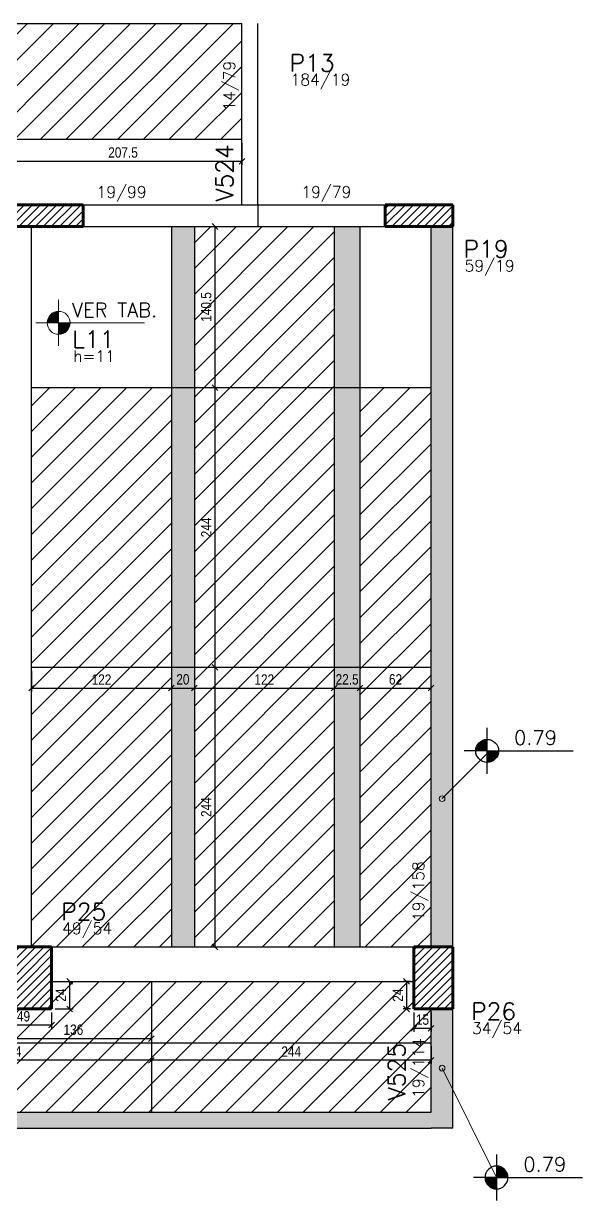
# Model space of a CAD drawing. Extents: x 8513 to 14085, y 7177 to 11211.
# Drawn here: x 12264 to 12751, y 8311 to 9337 of the extents above; entities that cross this region are included whole.
import ezdxf

# ---------------------------------------------------------------- set-up
doc = ezdxf.new("R2010")
doc.units = 0
doc.layers.add('COTA', color=241, linetype='Continuous')
doc.layers.add('Painéis', color=200, linetype='Continuous')
for name, color, linetype, lineweight in [('EST-LAJE-TEXT', 7, 'Continuous', 9), ('EST-PILAR', 7, 'Continuous', 9), ('EST-PILAR-CUT', 7, 'Continuous', 60), ('EST-PILAR-TEXT', 7, 'Continuous', 9), ('EST-SIMB-Spot Elevations', 7, 'Continuous', 9), ('EST-VIGA', 7, 'Continuous', 30), ('EST-VIGA-TEXT', 7, 'Continuous', 9), ('Hachura', 253, 'Continuous', 9), ('REAPROVEITAMENTO', 7, 'Continuous', 9)]:
    doc.layers.add(name, color=color, linetype=linetype, lineweight=lineweight)
doc.styles.add('COTA TECNICA-50', font='techl___.ttf', dxfattribs={"height": 9})
doc.styles.add('RomanS_IV50', font='romans_IV50.ttf', dxfattribs={"height": 11.25})
doc.styles.add('RomanS_IV50_B', font='', dxfattribs={"height": 18.75})
doc.styles.add('RomanS_IV50_B_1', font='', dxfattribs={"height": 22.5})
doc.styles.get('RomanS_IV50_B').set_extended_font_data('RomanS_IV50', bold=True)
doc.styles.get('RomanS_IV50_B_1').set_extended_font_data('RomanS_IV50', bold=True)
doc.dimstyles.new('PAINEL', dxfattribs={"dimtxt": 9, "dimasz": 5, "dimexe": 3, "dimexo": 3, "dimgap": 3, "dimtad": 1, "dimdec": 1, "dimzin": 12, "dimdsep": 46, "dimtxsty": 'COTA TECNICA-50', "dimblk": 'OBLIQUE', "dimcen": 0, "dimclrd": 4, "dimclre": 4, "dimclrt": 1, "dimadec": 1, "dimazin": 3, "dimtfac": 1, "dimtdec": 1, "dimtmove": 0, "dimatfit": 3, "dimldrblk": 'OBLIQUE', "dimfxl": 1, "dimtolj": 1, "dimtzin": 12, "dimarcsym": 0})
pattern_1 = [(45, (10031.514, 9258.8226), (-3.535534, 3.535534), [])]
pattern_2 = [(45, (-110.975, -32.35), (-11.22532, 11.22532), [])]

# ---------------------------------------------------------------- blocks, each defined once
blk = doc.blocks.new('FA_Floor_TAG_SURVEY_R01 - NIV_TXT3__TIT_H_TXT1__TXT2-2303195-TIPO _3º E 4ºPAV__')
at = {"layer": 'EST-LAJE-TEXT'}
h = blk.add_hatch(color=256, dxfattribs=at)
edge = h.paths.add_edge_path(flags=0)
edge.add_line((-0.28, 0.405), (-0.48, 0.405))
edge.add_arc((-0.28, 0.405), 0.2, 90, 180, ccw=False)
edge.add_line((-0.28, 0.605), (-0.28, 0.405))
h = blk.add_hatch(color=256, dxfattribs=at)
edge = h.paths.add_edge_path(flags=0)
edge.add_line((-0.28, 0.405), (-0.08, 0.405))
edge.add_arc((-0.28, 0.405), 0.2, -90, 0, ccw=False)
edge.add_line((-0.28, 0.205), (-0.28, 0.405))
for p, q in [((-0.28, 0.005), (-0.28, 0.805)), ((-0.28, 0.405), (-0.68, 0.405)), ((-0.28, 0.405), (1.22, 0.405))]:
    blk.add_line(p, q, dxfattribs=at)
blk.add_circle((-0.28, 0.405), 0.2, dxfattribs=at)
blk = doc.blocks.new('Spot Elevations - Nivel_Planta-2363176-TIPO _3º E 4ºPAV__')
at = {"layer": 'EST-SIMB-Spot Elevations'}
h = blk.add_hatch(color=256, dxfattribs=at)
edge = h.paths.add_edge_path(flags=0)
edge.add_line((0, 0), (-0.2, 0))
edge.add_arc((0, 0), 0.2, 90, 180, ccw=False)
edge.add_line((0, 0.2), (0, 0))
h = blk.add_hatch(color=256, dxfattribs=at)
edge = h.paths.add_edge_path(flags=0)
edge.add_line((0, 0), (0.2, 0))
edge.add_arc((0, 0), 0.2, 270, 360, ccw=False)
edge.add_line((0, -0.2), (0, 0))
at = {"layer": 'EST-SIMB-Spot Elevations', "lineweight": 30}
for p, q in [((0, -0.4), (0, 0.4)), ((0, 0), (-0.4, 0)), ((0, 0), (1.5, 0))]:
    blk.add_line(p, q, dxfattribs=at)
at = {"layer": 'EST-SIMB-Spot Elevations'}
for p, q in [((0, -0.2), (0, 0.2)), ((0, -0.15), (0, 0.15))]:
    blk.add_line(p, q, dxfattribs=at)
at = {"layer": 'EST-SIMB-Spot Elevations', "lineweight": 30}
blk.add_circle((0, 0), 0.2, dxfattribs=at)
blk = doc.blocks.new('_Oblique')
at = {"color": 0, "linetype": 'ByBlock', "lineweight": -2}
blk.add_line((-0.5, -0.5), (0.5, 0.5), dxfattribs=at)
blk = doc.blocks.new('*D327')
at = {"layer": 'COTA', "color": 4, "lineweight": -2, "transparency": 16777216}
for p, q in [((12246.5, 9233.3), (12246.5, 9214.2)), ((12454, 9233.3), (12454, 9214.2)), ((12246.5, 9217.2), (12454, 9217.2))]:
    blk.add_line(p, q, dxfattribs=at)
at = {"layer": 'Defpoints', "color": 0, "transparency": 16777216}
for p in [(12246.5, 9236.3), (12454, 9236.3), (12454, 9217.2)]:
    blk.add_point(p, dxfattribs=at)
at = {"layer": 'COTA', "color": 4, "lineweight": -2, "transparency": 16777216, "xscale": 5, "yscale": 5, "zscale": 5, "rotation": 180}
blk.add_blockref('_Oblique', (12246.5, 9217.2), dxfattribs=at)
at = {"layer": 'COTA', "color": 4, "lineweight": -2, "transparency": 16777216, "xscale": 5, "yscale": 5, "zscale": 5}
blk.add_blockref('_Oblique', (12454, 9217.2), dxfattribs=at)
at = {"layer": 'COTA', "color": 1, "transparency": 16777216, "insert": (12350.3, 9224.8), "char_height": 9, "attachment_point": 5, "style": 'COTA TECNICA-50'}
blk.add_mtext('\\A1;207.5', dxfattribs=at)
blk = doc.blocks.new('*D393')
at = {"layer": 'COTA', "color": 4, "lineweight": -2, "transparency": 16777216}
for p, q in [((12415.5, 9160.3), (12433.5, 9160.3)), ((12430.5, 9160.3), (12430.5, 9019.8)), ((12415.5, 9019.8), (12433.5, 9019.8))]:
    blk.add_line(p, q, dxfattribs=at)
at = {"layer": 'Defpoints', "color": 0, "transparency": 16777216}
for p in [(12412.5, 9160.3), (12412.5, 9019.8), (12430.5, 9019.8)]:
    blk.add_point(p, dxfattribs=at)
at = {"layer": 'COTA', "color": 4, "lineweight": -2, "transparency": 16777216, "xscale": 5, "yscale": 5, "zscale": 5}
for p, rotation in [((12430.5, 9160.3), 90), ((12430.5, 9019.8), 270)]:
    blk.add_blockref('_Oblique', p, dxfattribs=dict(at, rotation=rotation))
at = {"layer": 'COTA', "color": 1, "transparency": 16777216, "insert": (12422.9, 9090.1), "char_height": 9, "attachment_point": 5, "rotation": 90, "style": 'COTA TECNICA-50'}
blk.add_mtext('\\A1;140.5', dxfattribs=at)
blk = doc.blocks.new('*D394')
at = {"layer": 'COTA', "color": 4, "lineweight": -2, "transparency": 16777216}
for p, q in [((12415.5, 9019.8), (12433.5, 9019.8)), ((12430.5, 9019.8), (12430.5, 8775.8))]:
    blk.add_line(p, q, dxfattribs=at)
at = {"layer": 'Defpoints', "color": 0, "transparency": 16777216}
for p in [(12412.5, 9019.8), (12430.5, 8775.8), (12430.5, 8775.8)]:
    blk.add_point(p, dxfattribs=at)
at = {"layer": 'COTA', "color": 4, "lineweight": -2, "transparency": 16777216, "xscale": 5, "yscale": 5, "zscale": 5}
for p, rotation in [((12430.5, 9019.8), 90), ((12430.5, 8775.8), 270)]:
    blk.add_blockref('_Oblique', p, dxfattribs=dict(at, rotation=rotation))
at = {"layer": 'COTA', "color": 1, "transparency": 16777216, "insert": (12422.9, 8897.8), "char_height": 9, "attachment_point": 5, "rotation": 90, "style": 'COTA TECNICA-50'}
blk.add_mtext('\\A1;244', dxfattribs=at)
blk = doc.blocks.new('*D395')
at = {"layer": 'COTA', "color": 4, "lineweight": -2, "transparency": 16777216}
for p, q in [((12430.5, 8775.8), (12430.5, 8531.8)), ((12431, 8531.8), (12433.5, 8531.8))]:
    blk.add_line(p, q, dxfattribs=at)
at = {"layer": 'Defpoints', "color": 0, "transparency": 16777216}
for p in [(12430.5, 8775.8), (12428, 8531.8), (12430.5, 8531.8)]:
    blk.add_point(p, dxfattribs=at)
at = {"layer": 'COTA', "color": 4, "lineweight": -2, "transparency": 16777216, "xscale": 5, "yscale": 5, "zscale": 5}
for p, rotation in [((12430.5, 8775.8), 90), ((12430.5, 8531.8), 270)]:
    blk.add_blockref('_Oblique', p, dxfattribs=dict(at, rotation=rotation))
at = {"layer": 'COTA', "color": 1, "transparency": 16777216, "insert": (12422.9, 8653.8), "char_height": 9, "attachment_point": 5, "rotation": 90, "style": 'COTA TECNICA-50'}
blk.add_mtext('\\A1;244', dxfattribs=at)
blk = doc.blocks.new('*D396')
at = {"layer": 'COTA', "color": 4, "lineweight": -2, "transparency": 16777216}
for p, q in [((12270.5, 8772.8), (12270.5, 8754.6)), ((12392.5, 8772.8), (12392.5, 8754.6)), ((12270.5, 8757.6), (12392.5, 8757.6))]:
    blk.add_line(p, q, dxfattribs=at)
at = {"layer": 'Defpoints', "color": 0, "transparency": 16777216}
for p in [(12270.5, 8775.8), (12392.5, 8775.8), (12392.5, 8757.6)]:
    blk.add_point(p, dxfattribs=at)
at = {"layer": 'COTA', "color": 4, "lineweight": -2, "transparency": 16777216, "xscale": 5, "yscale": 5, "zscale": 5, "rotation": 180}
blk.add_blockref('_Oblique', (12270.5, 8757.6), dxfattribs=at)
at = {"layer": 'COTA', "color": 4, "lineweight": -2, "transparency": 16777216, "xscale": 5, "yscale": 5, "zscale": 5}
blk.add_blockref('_Oblique', (12392.5, 8757.6), dxfattribs=at)
at = {"layer": 'COTA', "color": 1, "transparency": 16777216, "insert": (12331.5, 8765.1), "char_height": 9, "attachment_point": 5, "style": 'COTA TECNICA-50'}
blk.add_mtext('\\A1;122', dxfattribs=at)
blk = doc.blocks.new('*D389')
at = {"layer": 'COTA', "color": 4, "lineweight": -2, "transparency": 16777216}
for p, q in [((12392.5, 8772.8), (12392.5, 8754.6)), ((12392.5, 8757.6), (12412.5, 8757.6))]:
    blk.add_line(p, q, dxfattribs=at)
at = {"layer": 'Defpoints', "color": 0, "transparency": 16777216}
for p in [(12392.5, 8775.8), (12412.5, 8757.6), (12412.5, 8757.6)]:
    blk.add_point(p, dxfattribs=at)
at = {"layer": 'COTA', "color": 4, "lineweight": -2, "transparency": 16777216, "xscale": 5, "yscale": 5, "zscale": 5, "rotation": 180}
blk.add_blockref('_Oblique', (12392.5, 8757.6), dxfattribs=at)
at = {"layer": 'COTA', "color": 4, "lineweight": -2, "transparency": 16777216, "xscale": 5, "yscale": 5, "zscale": 5}
blk.add_blockref('_Oblique', (12412.5, 8757.6), dxfattribs=at)
at = {"layer": 'COTA', "color": 1, "transparency": 16777216, "insert": (12402.5, 8765.2), "char_height": 9, "attachment_point": 5, "style": 'COTA TECNICA-50'}
blk.add_mtext('\\A1;20', dxfattribs=at)
blk = doc.blocks.new('*D390')
at = {"layer": 'COTA', "color": 4, "lineweight": -2, "transparency": 16777216}
blk.add_line((12412.5, 8757.6), (12534.5, 8757.6), dxfattribs=at)
at = {"layer": 'Defpoints', "color": 0, "transparency": 16777216}
for p in [(12412.5, 8757.6), (12534.5, 8757.6), (12534.5, 8757.6)]:
    blk.add_point(p, dxfattribs=at)
at = {"layer": 'COTA', "color": 4, "lineweight": -2, "transparency": 16777216, "xscale": 5, "yscale": 5, "zscale": 5, "rotation": 180}
blk.add_blockref('_Oblique', (12412.5, 8757.6), dxfattribs=at)
at = {"layer": 'COTA', "color": 4, "lineweight": -2, "transparency": 16777216, "xscale": 5, "yscale": 5, "zscale": 5}
blk.add_blockref('_Oblique', (12534.5, 8757.6), dxfattribs=at)
at = {"layer": 'COTA', "color": 1, "transparency": 16777216, "insert": (12473.5, 8765.1), "char_height": 9, "attachment_point": 5, "style": 'COTA TECNICA-50'}
blk.add_mtext('\\A1;122', dxfattribs=at)
blk = doc.blocks.new('*D391')
at = {"layer": 'COTA', "color": 4, "lineweight": -2, "transparency": 16777216}
blk.add_line((12557, 8757.6), (12619, 8757.6), dxfattribs=at)
at = {"layer": 'Defpoints', "color": 0, "transparency": 16777216}
for p in [(12557, 8757.6), (12619, 8757.6), (12619, 8757.6)]:
    blk.add_point(p, dxfattribs=at)
at = {"layer": 'COTA', "color": 4, "lineweight": -2, "transparency": 16777216, "xscale": 5, "yscale": 5, "zscale": 5, "rotation": 180}
blk.add_blockref('_Oblique', (12557, 8757.6), dxfattribs=at)
at = {"layer": 'COTA', "color": 4, "lineweight": -2, "transparency": 16777216, "xscale": 5, "yscale": 5, "zscale": 5}
blk.add_blockref('_Oblique', (12619, 8757.6), dxfattribs=at)
at = {"layer": 'COTA', "color": 1, "transparency": 16777216, "insert": (12588, 8765.2), "char_height": 9, "attachment_point": 5, "style": 'COTA TECNICA-50'}
blk.add_mtext('\\A1;62', dxfattribs=at)
blk = doc.blocks.new('*D392')
at = {"layer": 'COTA', "color": 4, "lineweight": -2, "transparency": 16777216}
for p, q in [((12534.5, 8772.8), (12534.5, 8754.6)), ((12557, 8772.8), (12557, 8754.6)), ((12534.5, 8757.6), (12557, 8757.6))]:
    blk.add_line(p, q, dxfattribs=at)
at = {"layer": 'Defpoints', "color": 0, "transparency": 16777216}
for p in [(12534.5, 8775.8), (12557, 8775.8), (12557, 8757.6)]:
    blk.add_point(p, dxfattribs=at)
at = {"layer": 'COTA', "color": 4, "lineweight": -2, "transparency": 16777216, "xscale": 5, "yscale": 5, "zscale": 5, "rotation": 180}
blk.add_blockref('_Oblique', (12534.5, 8757.6), dxfattribs=at)
at = {"layer": 'COTA', "color": 4, "lineweight": -2, "transparency": 16777216, "xscale": 5, "yscale": 5, "zscale": 5}
blk.add_blockref('_Oblique', (12557, 8757.6), dxfattribs=at)
at = {"layer": 'COTA', "color": 1, "transparency": 16777216, "insert": (12545.8, 8765.2), "char_height": 9, "attachment_point": 5, "style": 'COTA TECNICA-50'}
blk.add_mtext('\\A1;22.5', dxfattribs=at)
blk = doc.blocks.new('*D434')
at = {"layer": 'COTA', "color": 4, "lineweight": -2, "transparency": 16777216}
for p, q in [((12239, 8474.8), (12239, 8460.7)), ((12288, 8474.8), (12288, 8460.7)), ((12288, 8463.7), (12239, 8463.7))]:
    blk.add_line(p, q, dxfattribs=at)
at = {"layer": 'Defpoints', "color": 0, "transparency": 16777216}
for p in [(12239, 8477.8), (12288, 8477.8), (12239, 8463.7)]:
    blk.add_point(p, dxfattribs=at)
at = {"layer": 'COTA', "color": 4, "lineweight": -2, "transparency": 16777216, "xscale": 5, "yscale": 5, "zscale": 5, "rotation": 180}
blk.add_blockref('_Oblique', (12239, 8463.7), dxfattribs=at)
at = {"layer": 'COTA', "color": 4, "lineweight": -2, "transparency": 16777216, "xscale": 5, "yscale": 5, "zscale": 5}
blk.add_blockref('_Oblique', (12288, 8463.7), dxfattribs=at)
at = {"layer": 'COTA', "color": 1, "transparency": 16777216, "insert": (12263.5, 8471.3), "char_height": 9, "attachment_point": 5, "style": 'COTA TECNICA-50'}
blk.add_mtext('\\A1;49', dxfattribs=at)
blk = doc.blocks.new('*D435')
at = {"layer": 'COTA', "color": 4, "lineweight": -2, "transparency": 16777216}
for p, q in [((12291, 8501.8), (12306.7, 8501.8)), ((12303.7, 8501.8), (12303.7, 8477.8)), ((12291, 8477.8), (12306.7, 8477.8))]:
    blk.add_line(p, q, dxfattribs=at)
at = {"layer": 'Defpoints', "color": 0, "transparency": 16777216}
for p in [(12288, 8501.8), (12288, 8477.8), (12303.7, 8477.8)]:
    blk.add_point(p, dxfattribs=at)
at = {"layer": 'COTA', "color": 4, "lineweight": -2, "transparency": 16777216, "xscale": 5, "yscale": 5, "zscale": 5}
for p, rotation in [((12303.7, 8501.8), 90), ((12303.7, 8477.8), 270)]:
    blk.add_blockref('_Oblique', p, dxfattribs=dict(at, rotation=rotation))
at = {"layer": 'COTA', "color": 1, "transparency": 16777216, "insert": (12296.1, 8489.8), "char_height": 9, "attachment_point": 5, "rotation": 90, "style": 'COTA TECNICA-50'}
blk.add_mtext('\\A1;24', dxfattribs=at)
blk = doc.blocks.new('*D436')
at = {"layer": 'COTA', "color": 4, "lineweight": -2, "transparency": 16777216}
for p, q in [((12601, 8501.8), (12594.6, 8501.8)), ((12597.6, 8501.8), (12597.6, 8477.8)), ((12601, 8477.8), (12594.6, 8477.8))]:
    blk.add_line(p, q, dxfattribs=at)
at = {"layer": 'Defpoints', "color": 0, "transparency": 16777216}
for p in [(12604, 8501.8), (12597.6, 8477.8), (12604, 8477.8)]:
    blk.add_point(p, dxfattribs=at)
at = {"layer": 'COTA', "color": 4, "lineweight": -2, "transparency": 16777216, "xscale": 5, "yscale": 5, "zscale": 5}
for p, rotation in [((12597.6, 8501.8), 90), ((12597.6, 8477.8), 270)]:
    blk.add_blockref('_Oblique', p, dxfattribs=dict(at, rotation=rotation))
at = {"layer": 'COTA', "color": 1, "transparency": 16777216, "insert": (12590, 8489.8), "char_height": 9, "attachment_point": 5, "rotation": 90, "style": 'COTA TECNICA-50'}
blk.add_mtext('\\A1;24', dxfattribs=at)
blk = doc.blocks.new('*D437')
at = {"layer": 'COTA', "color": 4, "lineweight": -2, "transparency": 16777216}
for p, q in [((12604, 8474.8), (12604, 8457.8)), ((12619, 8474.8), (12619, 8457.8)), ((12619, 8460.8), (12604, 8460.8))]:
    blk.add_line(p, q, dxfattribs=at)
at = {"layer": 'Defpoints', "color": 0, "transparency": 16777216}
for p in [(12604, 8477.8), (12619, 8477.8), (12604, 8460.8)]:
    blk.add_point(p, dxfattribs=at)
at = {"layer": 'COTA', "color": 4, "lineweight": -2, "transparency": 16777216, "xscale": 5, "yscale": 5, "zscale": 5, "rotation": 180}
blk.add_blockref('_Oblique', (12604, 8460.8), dxfattribs=at)
at = {"layer": 'COTA', "color": 4, "lineweight": -2, "transparency": 16777216, "xscale": 5, "yscale": 5, "zscale": 5}
blk.add_blockref('_Oblique', (12619, 8460.8), dxfattribs=at)
at = {"layer": 'COTA', "color": 1, "transparency": 16777216, "insert": (12611.5, 8468.4), "char_height": 9, "attachment_point": 5, "style": 'COTA TECNICA-50'}
blk.add_mtext('\\A1;15', dxfattribs=at)
blk = doc.blocks.new('*D444')
at = {"layer": 'COTA', "color": 4, "lineweight": -2, "transparency": 16777216}
for p, q in [((12375, 8445.3), (12375, 8430)), ((12619, 8445.3), (12619, 8430)), ((12619, 8433), (12375, 8433))]:
    blk.add_line(p, q, dxfattribs=at)
at = {"layer": 'Defpoints', "color": 0, "transparency": 16777216}
for p in [(12375, 8448.3), (12619, 8448.3), (12375, 8433)]:
    blk.add_point(p, dxfattribs=at)
at = {"layer": 'COTA', "color": 4, "lineweight": -2, "transparency": 16777216, "xscale": 5, "yscale": 5, "zscale": 5, "rotation": 180}
blk.add_blockref('_Oblique', (12375, 8433), dxfattribs=at)
at = {"layer": 'COTA', "color": 4, "lineweight": -2, "transparency": 16777216, "xscale": 5, "yscale": 5, "zscale": 5}
blk.add_blockref('_Oblique', (12619, 8433), dxfattribs=at)
at = {"layer": 'COTA', "color": 1, "transparency": 16777216, "insert": (12497, 8440.6), "char_height": 9, "attachment_point": 5, "style": 'COTA TECNICA-50'}
blk.add_mtext('\\A1;244', dxfattribs=at)
blk = doc.blocks.new('*D445')
at = {"layer": 'COTA', "color": 4, "lineweight": -2, "transparency": 16777216}
for p, q in [((12131, 8445.3), (12131, 8430)), ((12375, 8445.3), (12375, 8430)), ((12375, 8433), (12131, 8433))]:
    blk.add_line(p, q, dxfattribs=at)
at = {"layer": 'Defpoints', "color": 0, "transparency": 16777216}
for p in [(12131, 8448.3), (12375, 8448.3), (12131, 8433)]:
    blk.add_point(p, dxfattribs=at)
at = {"layer": 'COTA', "color": 4, "lineweight": -2, "transparency": 16777216, "xscale": 5, "yscale": 5, "zscale": 5, "rotation": 180}
blk.add_blockref('_Oblique', (12131, 8433), dxfattribs=at)
at = {"layer": 'COTA', "color": 4, "lineweight": -2, "transparency": 16777216, "xscale": 5, "yscale": 5, "zscale": 5}
blk.add_blockref('_Oblique', (12375, 8433), dxfattribs=at)
at = {"layer": 'COTA', "color": 1, "transparency": 16777216, "insert": (12253, 8440.6), "char_height": 9, "attachment_point": 5, "style": 'COTA TECNICA-50'}
blk.add_mtext('\\A1;244', dxfattribs=at)
blk = doc.blocks.new('*D439')
at = {"layer": 'COTA', "color": 4, "lineweight": -2, "transparency": 16777216}
for p, q in [((12239, 8451.3), (12239, 8454.9)), ((12239, 8451.9), (12375, 8451.9)), ((12375, 8451.3), (12375, 8454.9))]:
    blk.add_line(p, q, dxfattribs=at)
at = {"layer": 'Defpoints', "color": 0, "transparency": 16777216}
for p in [(12375, 8451.9), (12239, 8448.3), (12375, 8448.3)]:
    blk.add_point(p, dxfattribs=at)
at = {"layer": 'COTA', "color": 4, "lineweight": -2, "transparency": 16777216, "xscale": 5, "yscale": 5, "zscale": 5, "rotation": 180}
blk.add_blockref('_Oblique', (12239, 8451.9), dxfattribs=at)
at = {"layer": 'COTA', "color": 4, "lineweight": -2, "transparency": 16777216, "xscale": 5, "yscale": 5, "zscale": 5}
blk.add_blockref('_Oblique', (12375, 8451.9), dxfattribs=at)
at = {"layer": 'COTA', "color": 1, "transparency": 16777216, "insert": (12307, 8459.6), "char_height": 9, "attachment_point": 5, "style": 'COTA TECNICA-50'}
blk.add_mtext('\\A1;136', dxfattribs=at)

msp = doc.modelspace()

# ---------------------------------------------------------------- hatches: boundary and pattern name
at = {"layer": 'EST-PILAR'}
h = msp.add_hatch(dxfattribs=at)
h.set_pattern_fill('FP_1', color=5, style=0, pattern_type=2)
h.set_pattern_definition(pattern_1)
h.paths.add_polyline_path([(12211.51, 9160.32), (12315.51, 9160.32), (12315.51, 9179.32), (12211.51, 9179.32)], flags=0)
h = msp.add_hatch(dxfattribs=at)
h.set_pattern_fill('FP_1', color=5, style=0, pattern_type=2)
h.set_pattern_definition(pattern_1)
h.paths.add_polyline_path([(12638.01, 9160.32), (12638.01, 9179.32), (12579.01, 9179.32), (12579.01, 9160.32)], flags=0)
h = msp.add_hatch(dxfattribs=at)
h.set_pattern_fill('FP_1', color=5, style=0, pattern_type=2)
h.set_pattern_definition(pattern_1)
h.paths.add_polyline_path([(12288.01, 8477.82), (12288.01, 8531.82), (12239.01, 8531.82), (12239.01, 8477.82)], flags=0)
h = msp.add_hatch(dxfattribs=at)
h.set_pattern_fill('FP_1', color=5, style=0, pattern_type=2)
h.set_pattern_definition(pattern_1)
h.paths.add_polyline_path([(12638.01, 8477.82), (12638.01, 8531.82), (12604.01, 8531.82), (12604.01, 8477.82)], flags=0)
at = {"layer": 'EST-VIGA', "true_color": 0xe1e1e1}
for points in [[(12619.01, 8531.82), (12638.01, 8531.82), (12638.01, 9160.32), (12619.01, 9160.32), (12619.01, 8738.14)], [(12619.01, 8373.82), (12638.01, 8373.82), (12638.01, 8477.82), (12619.01, 8477.82), (12619.01, 8387.82)], [(11109.28, 8373.82), (12619.01, 8373.82), (12619.01, 8387.82), (9952.01, 8387.82), (9952.01, 8373.82), (10695.65, 8373.82)]]:
    msp.add_hatch(color=254, dxfattribs=at).paths.add_polyline_path(points, flags=0)
at = {"layer": 'Hachura'}
h = msp.add_hatch(color=256, dxfattribs=at)
h.dxf.hatch_style = 1
h.paths.add_polyline_path([(12392.51, 9019.82), (12412.51, 9019.82), (12412.51, 9160.32), (12392.51, 9160.32)])
h.paths.add_polyline_path([(12412.51, 9019.82), (12392.51, 9019.82), (12392.51, 8775.82), (12412.51, 8775.82)])
h.paths.add_polyline_path([(12392.51, 8775.82), (12392.51, 8531.82), (12412.51, 8531.82), (12412.51, 8775.82)])
h.paths.add_polyline_path([(12557.01, 8775.82), (12534.51, 8775.82), (12534.51, 8531.82), (12557.01, 8531.82)])
h.paths.add_polyline_path([(12534.51, 9019.82), (12534.51, 8775.82), (12557.01, 8775.82), (12557.01, 9019.82)])
h.paths.add_polyline_path([(12557.01, 9019.82), (12557.01, 9160.32), (12534.51, 9160.32), (12534.51, 9019.82)])
at = {"layer": 'REAPROVEITAMENTO'}
h = msp.add_hatch(dxfattribs=at)
h.set_pattern_fill('ANSI31', color=251, scale=5, style=0)
h.set_pattern_definition(pattern_2)
h.paths.add_polyline_path([(10050.51, 9337.32), (10050.51, 9236.32), (10294.51, 9236.32), (10294.51, 9337.32)])
h.paths.add_polyline_path([(10538.51, 9236.32), (10538.51, 9337.32), (10294.51, 9337.32), (10294.51, 9236.32)])
h.paths.add_polyline_path([(10782.51, 9236.32), (10782.51, 9337.32), (10774.01, 9337.32), (10538.51, 9337.32), (10538.51, 9236.32)])
h.paths.add_polyline_path([(11026.51, 9236.32), (11026.51, 9264.87, -0.8136889), (11007.34, 9268.85, -0.8136889), (11026.51, 9272.83), (11026.51, 9337.32), (10793.01, 9337.32), (10782.51, 9337.32), (10782.51, 9236.32)])
h.paths.add_polyline_path([(11026.51, 9337.32), (11026.51, 9272.83, -0.2076411), (11026.51, 9264.87), (11026.51, 9236.32), (11270.51, 9236.32), (11270.51, 9337.32)])
h.paths.add_polyline_path([(11270.51, 9337.32), (11270.51, 9236.32), (11514.51, 9236.32), (11514.51, 9337.32), (11514.01, 9337.32)])
h.paths.add_polyline_path([(11758.51, 9236.32), (11758.51, 9337.32), (11533.01, 9337.32), (11514.51, 9337.32), (11514.51, 9236.32)])
h.paths.add_polyline_path([(12002.51, 9236.32), (12002.51, 9337.32), (11758.51, 9337.32), (11758.51, 9236.32)])
h.paths.add_polyline_path([(12002.51, 9337.32), (12002.51, 9236.32), (12246.51, 9236.32), (12246.51, 9337.32)])
h.paths.add_polyline_path([(12246.51, 9337.32), (12246.51, 9236.32), (12454.01, 9236.32), (12454.01, 9337.32)])
h.paths.add_polyline_path([(11758.51, 9236.32), (11758.51, 9179.32), (12002.51, 9179.32), (12002.51, 9236.32)])
h.paths.add_polyline_path([(11514.51, 9236.32), (11514.51, 9179.32), (11578.01, 9179.32), (11758.51, 9179.32), (11758.51, 9236.32)])
h.paths.add_polyline_path([(11469.01, 9179.32), (11514.51, 9179.32), (11514.51, 9236.32), (11270.51, 9236.32), (11270.51, 9179.32)])
h.paths.add_polyline_path([(11270.51, 9179.32), (11270.51, 9236.32), (11026.51, 9236.32), (11026.51, 9179.32)])
h.paths.add_polyline_path([(11026.51, 9179.32), (11026.51, 9236.32), (10782.51, 9236.32), (10782.51, 9179.32), (10793.01, 9179.32)])
h.paths.add_polyline_path([(10538.51, 9236.32), (10538.51, 9179.32), (10774.01, 9179.32), (10782.51, 9179.32), (10782.51, 9236.32)])
h.paths.add_polyline_path([(10294.51, 9236.32), (10294.51, 9179.32), (10538.51, 9179.32), (10538.51, 9236.32)])
h.paths.add_polyline_path([(10294.51, 9179.32), (10294.51, 9236.32), (10050.51, 9236.32), (10050.51, 9179.32)])
h = msp.add_hatch(dxfattribs=at)
h.set_pattern_fill('ANSI31', color=251, scale=5, style=0)
h.set_pattern_definition(pattern_2)
h.paths.add_polyline_path([(12534.51, 9160.32), (12468.01, 9160.32), (12412.51, 9160.32), (12412.51, 9019.82), (12534.51, 9019.82)])
h.paths.add_polyline_path([(12392.51, 9019.82), (12270.51, 9019.82), (12270.51, 8775.82), (12392.51, 8775.82)])
h.paths.add_polyline_path([(12412.51, 8775.82), (12534.51, 8775.82), (12534.51, 9019.82), (12412.51, 9019.82)])
h.paths.add_polyline_path([(12557.01, 8775.82), (12619.01, 8775.82), (12619.01, 9019.82), (12557.01, 9019.82)])
h.paths.add_polyline_path([(12619.01, 8775.82), (12557.01, 8775.82), (12557.01, 8531.82), (12604.01, 8531.82), (12619.01, 8531.82)])
h.paths.add_polyline_path([(12534.51, 8775.82), (12412.51, 8775.82), (12412.51, 8531.82), (12534.51, 8531.82)])
h.paths.add_polyline_path([(12270.51, 8531.82), (12288.01, 8531.82), (12392.51, 8531.82), (12392.51, 8775.82), (12270.51, 8775.82)])
h = msp.add_hatch(dxfattribs=at)
h.set_pattern_fill('ANSI31', color=251, scale=5, style=0)
h.set_pattern_definition(pattern_2)
h.paths.add_polyline_path([(12619.01, 8448.32), (12619.01, 8477.82), (12604.01, 8477.82), (12604.01, 8501.82), (12375.01, 8501.82), (12375.01, 8448.32)])
h.paths.add_polyline_path([(12619.01, 8387.82), (12619.01, 8448.32), (12375.01, 8448.32), (12375.01, 8387.82)])
h.paths.add_polyline_path([(12131.01, 8448.32), (12131.01, 8387.82), (12375.01, 8387.82), (12375.01, 8448.32)])
h.paths.add_polyline_path([(12288.01, 8501.82), (12288.01, 8477.82), (12239.01, 8477.82), (12239.01, 8448.32), (12375.01, 8448.32), (12375.01, 8501.82)])
h.paths.add_polyline_path([(12239.01, 8448.32), (12239.01, 8477.82), (12239.01, 8501.82), (12131.01, 8501.82), (12131.01, 8448.32)])
h.paths.add_polyline_path([(11887.01, 8501.82), (11887.01, 8448.32), (12131.01, 8448.32), (12131.01, 8501.82)])
h.paths.add_polyline_path([(11887.01, 8448.32), (11887.01, 8501.82), (11643.01, 8501.82), (11643.01, 8448.32)])
h.paths.add_polyline_path([(11887.01, 8387.82), (11887.01, 8448.32), (11643.01, 8448.32), (11643.01, 8387.82)])
h.paths.add_polyline_path([(12131.01, 8387.82), (12131.01, 8448.32), (11887.01, 8448.32), (11887.01, 8387.82)])
h.paths.add_polyline_path([(11399.01, 8448.32), (11399.01, 8387.82), (11643.01, 8387.82), (11643.01, 8448.32)])
h.paths.add_polyline_path([(11643.01, 8448.32), (11643.01, 8501.82), (11548.01, 8501.82), (11548.01, 8477.82), (11499.01, 8477.82), (11499.01, 8448.32)])
h.paths.add_polyline_path([(11499.01, 8448.32), (11499.01, 8477.82), (11499.01, 8501.82), (11399.01, 8501.82), (11399.01, 8448.32)])
h.paths.add_polyline_path([(11399.01, 8448.32), (11399.01, 8501.82), (11155.01, 8501.82), (11155.01, 8448.32), (11198.53, 8448.32, -0.1773386), (11196.17, 8454.78, -1), (11216.17, 8454.78, -0.1773386), (11213.8, 8448.32)])
h.paths.add_polyline_path([(11399.01, 8387.82), (11399.01, 8448.32), (11213.8, 8448.32, -0.4639215), (11198.53, 8448.32), (11155.01, 8448.32), (11155.01, 8387.82)])
h.paths.add_polyline_path([(10911.01, 8448.32), (10911.01, 8387.82), (11155.01, 8387.82), (11155.01, 8448.32)])
h.paths.add_polyline_path([(10911.01, 8501.82), (10911.01, 8448.32), (11155.01, 8448.32), (11155.01, 8501.82)])
h.paths.add_polyline_path([(10911.01, 8448.32), (10911.01, 8501.82), (10808.01, 8501.82), (10808.01, 8477.82), (10759.01, 8477.82), (10759.01, 8448.32)])
h.paths.add_polyline_path([(10911.01, 8387.82), (10911.01, 8448.32), (10667.01, 8448.32), (10667.01, 8387.82)])
h.paths.add_polyline_path([(10667.01, 8501.82), (10667.01, 8448.32), (10759.01, 8448.32), (10759.01, 8477.82), (10759.01, 8501.82)])
h.paths.add_polyline_path([(10423.01, 8501.82), (10423.01, 8448.32), (10667.01, 8448.32), (10667.01, 8501.82)])
h.paths.add_polyline_path([(10667.01, 8387.82), (10667.01, 8448.32), (10423.01, 8448.32), (10423.01, 8387.82)])
h.paths.add_polyline_path([(10288.51, 8448.32), (10288.51, 8387.82), (10423.01, 8387.82), (10423.01, 8448.32)])
h.paths.add_polyline_path([(10288.51, 8501.82), (10288.51, 8448.32), (10423.01, 8448.32), (10423.01, 8501.82)])
h.paths.add_polyline_path([(10065.51, 8501.82), (10065.51, 8477.82), (10050.51, 8477.82), (10050.51, 8448.32), (10288.51, 8448.32), (10288.51, 8501.82)])
h.paths.add_polyline_path([(10288.51, 8387.82), (10288.51, 8448.32), (10050.51, 8448.32), (10050.51, 8387.82)])

# ---------------------------------------------------------------- linework, layer by layer
at = {"layer": 'EST-PILAR-CUT', "color": 5}
for p, q in [((12211.51, 9179.32), (12315.51, 9179.32)), ((12315.51, 9179.32), (12315.51, 9160.32)), ((12579.01, 9160.32), (12579.01, 9179.32)), ((12579.01, 9179.32), (12638.01, 9179.32)), ((12638.01, 9179.32), (12638.01, 9160.32)), ((12315.51, 9160.32), (12211.51, 9160.32)), ((12638.01, 9160.32), (12579.01, 9160.32)), ((12239.01, 8531.82), (12288.01, 8531.82)), ((12288.01, 8531.82), (12288.01, 8477.82)), ((12604.01, 8477.82), (12604.01, 8531.82)), ((12604.01, 8531.82), (12638.01, 8531.82)), ((12638.01, 8531.82), (12638.01, 8477.82)), ((12288.01, 8477.82), (12239.01, 8477.82)), ((12638.01, 8477.82), (12604.01, 8477.82))]:
    msp.add_line(p, q, dxfattribs=at)
at = {"layer": 'EST-SIMB-Spot Elevations'}
for p, q in [((12628.62, 8661.19), (12670.3, 8702.87)), ((12670.3, 8702.87), (12667.98, 8702.87)), ((12628.62, 8426.2), (12676.08, 8330.7))]:
    msp.add_line(p, q, dxfattribs=at)
for centre in [(12628.62, 8661.19), (12628.62, 8426.2)]:
    msp.add_circle(centre, 2.5, dxfattribs=at)
at = {"layer": 'EST-VIGA', "color": 3}
for p, q in [((11533.01, 9337.32), (12454.01, 9337.32)), ((12454.01, 9179.32), (12454.01, 9337.32)), ((12468.01, 9179.32), (12468.01, 9337.32)), ((12315.51, 9179.32), (12468.01, 9179.32)), ((12468.01, 9179.32), (12468.01, 9160.32)), ((12468.01, 9179.32), (12579.01, 9179.32)), ((12270.51, 8531.82), (12270.51, 9160.32)), ((12315.51, 9160.32), (12468.01, 9160.32)), ((12468.01, 9160.32), (12579.01, 9160.32)), ((12619.01, 8531.82), (12619.01, 9160.32)), ((12638.01, 8531.82), (12638.01, 9160.32)), ((12288.01, 8531.82), (12604.01, 8531.82)), ((12288.01, 8501.82), (12604.01, 8501.82)), ((12619.01, 8387.82), (12619.01, 8477.82)), ((12638.01, 8373.82), (12638.01, 8477.82)), ((10050.51, 8387.82), (12619.01, 8387.82)), ((9952.01, 8373.82), (12619.01, 8373.82)), ((12638.01, 8373.82), (12619.01, 8373.82))]:
    msp.add_line(p, q, dxfattribs=at)
at = {"layer": 'Painéis', "ltscale": 70}
for p, q in [((10050.51, 9236.32), (12454.01, 9236.32)), ((12392.51, 9160.32), (12392.51, 8531.82)), ((12412.51, 9160.32), (12412.51, 8531.82)), ((12534.51, 9160.32), (12534.51, 8531.82)), ((12557.01, 9160.32), (12557.01, 8531.82)), ((12270.51, 9019.82), (12619.01, 9019.82)), ((12270.51, 8775.82), (12619.01, 8775.82)), ((12375.01, 8501.82), (12375.01, 8387.82)), ((10050.51, 8448.32), (12619.01, 8448.32))]:
    msp.add_line(p, q, dxfattribs=at)

# ---------------------------------------------------------------- block references
at = {"layer": 'EST-LAJE-TEXT', "xscale": 49.99999999999998, "yscale": 49.99999999999998, "zscale": 49.99999999999998}
msp.add_blockref('FA_Floor_TAG_SURVEY_R01 - NIV_TXT3__TIT_H_TXT1__TXT2-2303195-TIPO _3º E 4ºPAV__', (12308.15, 9056), dxfattribs=at)
at = {"layer": 'EST-SIMB-Spot Elevations', "xscale": 49.99999999999998, "yscale": 49.99999999999998, "zscale": 49.99999999999998}
msp.add_blockref('Spot Elevations - Nivel_Planta-2363176-TIPO _3º E 4ºPAV__', (12667.98, 8702.87), dxfattribs=at)
at = {"layer": 'EST-SIMB-Spot Elevations', "extrusion": (0, 0, -1), "xscale": 49.99999999999998, "yscale": 49.99999999999998, "zscale": 49.99999999999998, "rotation": 180}
msp.add_blockref('Spot Elevations - Nivel_Planta-2363176-TIPO _3º E 4ºPAV__', (-12676.08, 8330.7), dxfattribs=at)

# ---------------------------------------------------------------- texts
at = {"layer": 'EST-LAJE-TEXT', "lineweight": 50, "attachment_point": 1}
for s, insert, char_height, width, style in [('VER TAB.', (12305.67, 9093.76), 12.5, 109.4303, 'RomanS_IV50_B_1'), ('L11', (12306.09, 9069.31), 15, 50.5063, 'RomanS_IV50_B')]:
    msp.add_mtext(s, dxfattribs=dict(at, insert=insert, char_height=char_height, width=width, style=style))
at = {"layer": 'EST-LAJE-TEXT', "lineweight": 30, "insert": (12306.85, 9052.18), "char_height": 10, "width": 48.9029, "attachment_point": 1, "style": 'RomanS_IV50'}
msp.add_mtext('h=11', dxfattribs=at)
at = {"layer": 'EST-PILAR-TEXT', "lineweight": 50, "char_height": 15, "width": 54.9156, "attachment_point": 1, "style": 'RomanS_IV50_B'}
for s, insert in [('P13', (12495.61, 9310.46)), ('P13', (12495.61, 9310.46)), ('P19', (12647.46, 9148.13)), ('P19', (12647.46, 9148.13)), ('P25', (12296.46, 8570.16)), ('P25', (12296.46, 8570.16)), ('P26', (12653.96, 8483.13)), ('P26', (12653.96, 8483.13))]:
    msp.add_mtext(s, dxfattribs=dict(at, insert=insert))
at = {"layer": 'EST-PILAR-TEXT', "lineweight": 30, "char_height": 10, "attachment_point": 1, "style": 'RomanS_IV50'}
for s, insert, width in [('184/19', (12496.37, 9293.33), 70.5485), ('184/19', (12496.37, 9293.33), 70.5485), ('59/19', (12648.21, 9131), 58.924), ('59/19', (12648.21, 9131), 58.924), ('49/54', (12297.21, 8553.03), 58.924), ('49/54', (12297.21, 8553.03), 58.924), ('34/54', (12654.71, 8466), 58.924), ('34/54', (12654.71, 8466), 58.924)]:
    msp.add_mtext(s, dxfattribs=dict(at, insert=insert, width=width))
at = {"layer": 'EST-SIMB-Spot Elevations', "char_height": 12.5, "width": 51.9208, "attachment_point": 1, "line_spacing_factor": 0.982397, "style": 'RomanS_IV50_B_1'}
for insert in [(12691.35, 8720.69), (12699.45, 8348.52)]:
    msp.add_mtext('0.79', dxfattribs=dict(at, insert=insert))
at = {"layer": 'EST-VIGA-TEXT', "lineweight": 30, "char_height": 10, "attachment_point": 1, "rotation": 90, "style": 'RomanS_IV50'}
for s, insert, width in [('14/79', (12438.01, 9261.09), 58.924), ('19/158', (12603.01, 8554.34), 70.5485), ('19/114', (12603.01, 8400.09), 70.5485)]:
    msp.add_mtext(s, dxfattribs=dict(at, insert=insert, width=width))
at = {"layer": 'EST-VIGA-TEXT', "lineweight": 50, "char_height": 15, "width": 70.1477, "attachment_point": 1, "rotation": 90, "style": 'RomanS_IV50_B'}
for s, insert in [('V524', (12431.37, 9181.89)), ('V525', (12581.56, 8397.88))]:
    msp.add_mtext(s, dxfattribs=dict(at, insert=insert))
at = {"layer": 'EST-VIGA-TEXT', "lineweight": 30, "char_height": 10, "width": 58.924, "attachment_point": 1, "style": 'RomanS_IV50'}
for s, insert in [('19/99', (12327.19, 9195.33)), ('19/79', (12505.79, 9195.33))]:
    msp.add_mtext(s, dxfattribs=dict(at, insert=insert))

# ---------------------------------------------------------------- dimensions: what is measured, and where the dimension line sits
at = {"layer": 'COTA'}
for base, p1, p2, picture, middle in [((12454.01, 9217.23), (12246.51, 9236.32), (12454.01, 9236.32), '*D327', (12350.26, 9224.83)), ((12412.51, 8757.56), (12392.51, 8775.82), (12412.51, 8757.56), '*D389', (12402.51, 8765.15)), ((12534.51, 8757.56), (12412.51, 8757.56), (12534.51, 8757.56), '*D390', (12473.51, 8765.11)), ((12619.01, 8757.56), (12557.01, 8757.56), (12619.01, 8757.56), '*D391', (12588.01, 8765.15)), ((12375.01, 8451.95), (12239.01, 8448.32), (12375.01, 8448.32), '*D439', (12307.01, 8459.64)), ((12131.01, 8433.01), (12375.01, 8448.32), (12131.01, 8448.32), '*D445', (12253.01, 8440.58))]:
    dim = msp.add_linear_dim(base=base, p1=p1, p2=p2, dimstyle='PAINEL', override={"dimtmove": 1}, dxfattribs=at)
    dim.commit()
    dim.dimension.update_dxf_attribs({"geometry": picture, "text_midpoint": middle})
for base, p1, p2, picture, middle in [((12430.48, 9019.82), (12412.51, 9160.32), (12412.51, 9019.82), '*D393', (12422.88, 9090.07)), ((12303.71, 8477.82), (12288.01, 8501.82), (12288.01, 8477.82), '*D435', (12296.14, 8489.82)), ((12597.57, 8477.82), (12604.01, 8501.82), (12604.01, 8477.82), '*D436', (12590, 8489.82))]:
    dim = msp.add_linear_dim(base=base, p1=p1, p2=p2, angle=270, dimstyle='PAINEL', dxfattribs=at)
    dim.commit()
    dim.dimension.update_dxf_attribs({"geometry": picture, "text_midpoint": middle})
for base, p1, p2, picture, middle in [((12430.48, 8775.82), (12412.51, 9019.82), (12430.48, 8775.82), '*D394', (12422.92, 8897.82)), ((12430.48, 8531.82), (12430.48, 8775.82), (12427.98, 8531.82), '*D395', (12422.92, 8653.82))]:
    dim = msp.add_linear_dim(base=base, p1=p1, p2=p2, angle=270, dimstyle='PAINEL', override={"dimtmove": 1}, dxfattribs=at)
    dim.commit()
    dim.dimension.update_dxf_attribs({"geometry": picture, "text_midpoint": middle})
for base, p1, p2, picture, middle in [((12392.51, 8757.56), (12270.51, 8775.82), (12392.51, 8775.82), '*D396', (12331.51, 8765.11)), ((12239.01, 8463.69), (12288.01, 8477.82), (12239.01, 8477.82), '*D434', (12263.51, 8471.28)), ((12604.01, 8460.76), (12619.01, 8477.82), (12604.01, 8477.82), '*D437', (12611.51, 8468.36)), ((12375.01, 8433.01), (12619.01, 8448.32), (12375.01, 8448.32), '*D444', (12497.01, 8440.58))]:
    dim = msp.add_linear_dim(base=base, p1=p1, p2=p2, dimstyle='PAINEL', dxfattribs=at)
    dim.commit()
    dim.dimension.update_dxf_attribs({"geometry": picture, "text_midpoint": middle})
dim = msp.add_linear_dim(base=(12557.01, 8757.56), p1=(12534.51, 8775.82), p2=(12557.01, 8775.82), dimstyle='PAINEL', dxfattribs=at)
dim.commit()
dim.dimension.update_dxf_attribs({"geometry": '*D392', "text_midpoint": (12545.76, 8757.56), "dimtype": 160})

doc.saveas('drawing.dxf')
